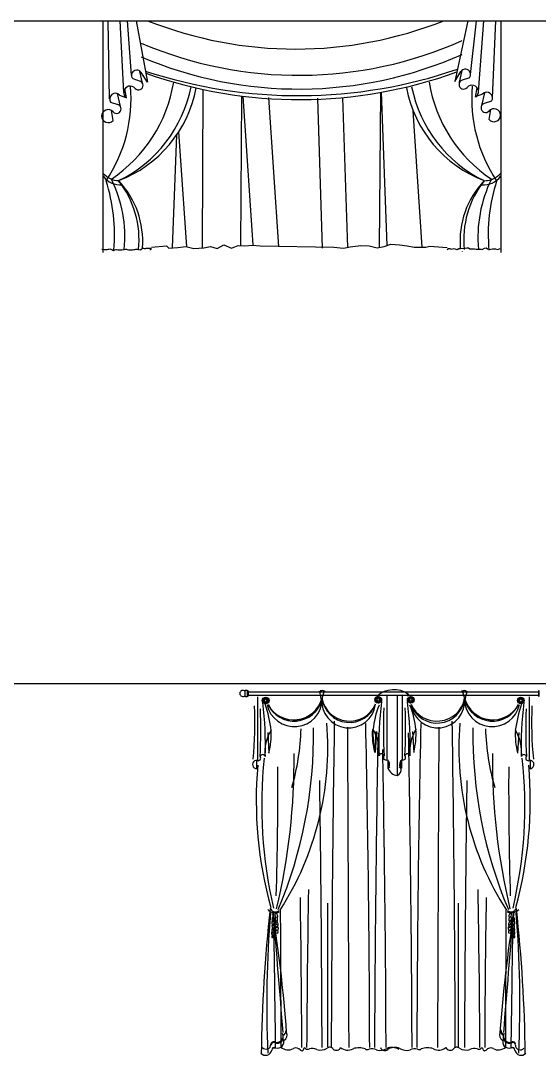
# Model space of a CAD drawing. Header units: inches. Extents: x 3.4 to 45.9, y 7.2 to 32.
# Drawn here: x 12.76 to 15.89, y 13.32 to 19.56 of the extents above; entities that cross this region are included whole.
import ezdxf

# ---------------------------------------------------------------- set-up
doc = ezdxf.new("R2010")
doc.units = ezdxf.units.IN
doc.header["$MEASUREMENT"] = 0
for name, color, linetype in [('02', 2, 'Continuous'), ('1', 1, 'Continuous'), ('4', 4, 'Continuous')]:
    doc.layers.add(name, color=color, linetype=linetype)

msp = doc.modelspace()

# ---------------------------------------------------------------- linework, layer by layer
at = {"layer": '02'}
for p, q in [((14.1329, 15.4908), (15.8838, 15.4908)), ((14.1331, 15.5108), (15.8841, 15.5108)), ((14.2502, 15.2664), (14.2576, 15.1413)), ((14.903, 15.2706), (14.8956, 15.1456)), ((14.9072, 15.2706), (14.8998, 15.1456)), ((15.1243, 15.2706), (15.1317, 15.1456)), ((15.7665, 15.2664), (15.7591, 15.1413)), ((14.1829, 15.0967), (14.1829, 15.0456)), ((14.9745, 15.101), (14.9745, 15.0498)), ((15.057, 15.101), (15.057, 15.0498)), ((15.8338, 15.0967), (15.8338, 15.0456))]:
    msp.add_line(p, q, dxfattribs=at)
for points in [[(14.1136, 15.5216), (14.1269, 15.5216), (14.1269, 15.4808), (14.1136, 15.4808)], [(14.1273, 15.5173), (14.133, 15.5173), (14.133, 15.4851), (14.1273, 15.4851)], [(15.8897, 15.5173), (15.8841, 15.5173), (15.8841, 15.4851), (15.8897, 15.4851)]]:
    msp.add_lwpolyline(points, close=True, dxfattribs=at)
for centre, radius, start, end in [((12.9964, 19.3223), 0.8074, 295.98818, 348.66314), ((15.9107, 19.3223), 0.8074, 191.33686, 244.01182), ((13.3631, 18.704), 0.1334, 217.44091, 274.23778), ((13.3569, 18.7298), 0.1334, 221.99556, 267.15437), ((15.5512, 18.704), 0.1334, 265.76222, 322.55909), ((15.5575, 18.7298), 0.1334, 272.84563, 318.00444), ((12.894, 18.2387), 0.5798, 354.25496, 38.10299), ((16.0131, 18.2387), 0.5798, 141.89701, 185.74504), ((14.1004, 15.5009), 0.0185, 44.37297, 315.62703), ((14.3484, 15.4434), 0.2266, 6.3567, 18.18874), ((14.5786, 15.4893), 0.029, 59.05474, 112.15379), ((14.6999, 15.4555), 0.1224, 150.30095, 176.80165), ((15.0121, 15.3716), 0.1521, 54.72938, 131.99948), ((15.0971, 15.4918), 0.00483, 125.27062, 54.72938), ((15.4381, 15.4893), 0.029, 67.84621, 120.94526), ((15.3168, 15.4555), 0.1224, 3.19835, 29.69905), ((15.6683, 15.4434), 0.2266, 161.81126, 173.6433), ((11.7575, 15.3293), 2.4157, 354.65671, 2.30619), ((13.3143, 15.1446), 0.9666, 7.88501, 17.7179), ((14.411, 15.469), 0.1683, 192.06086, 358.60865), ((14.7396, 15.4558), 0.1626, 174.28368, 352.65776), ((15.4738, 15.215), 0.592, 158.69628, 173.55577), ((14.5577, 15.215), 0.592, 6.44423, 21.30372), ((15.2771, 15.4558), 0.1626, 187.34224, 5.71632), ((15.6057, 15.469), 0.1683, 181.39135, 347.93914), ((16.7024, 15.1446), 0.9666, 162.2821, 172.11499), ((18.2592, 15.3293), 2.4157, 177.69381, 185.34329), ((12.8015, 15.1723), 1.8114, 327.27394, 4.71615), ((17.2152, 15.1723), 1.8114, 175.28385, 212.72606), ((14.4765, 15.1491), 0.2431, 147.74409, 186.83926), ((13.8336, 15.2523), 0.4381, 345.42357, 3.47368), ((11.8132, 15.2522), 2.7142, 337.10234, 0.86197), ((15.3196, 15.2565), 0.4381, 176.52632, 194.57643), ((15.3238, 15.2565), 0.4381, 176.52632, 194.57643), ((14.6809, 15.1533), 0.2431, 353.16074, 32.25591), ((15.3506, 15.1533), 0.2431, 147.74409, 186.83926), ((14.7077, 15.2565), 0.4381, 345.42357, 3.47368), ((18.2035, 15.2522), 2.7142, 179.13803, 202.89766), ((16.1831, 15.2523), 0.4381, 176.52632, 194.57643), ((15.5402, 15.1491), 0.2431, 353.16074, 32.25591), ((14.1932, 15.1101), 0.0151, 245.31185, 41.29867), ((14.2198, 15.1167), 0.0157, 12.72633, 167.27367), ((10.4803, 15.1069), 3.9296, 346.67064, 0.45556), ((14.9376, 15.1209), 0.0157, 12.72633, 167.27367), ((14.9642, 15.1144), 0.0151, 138.70133, 294.68815), ((15.0673, 15.1144), 0.0151, 245.31185, 41.29867), ((15.0939, 15.1209), 0.0157, 12.72633, 167.27367), ((19.5363, 15.1069), 3.9296, 179.54444, 193.32936), ((15.7969, 15.1167), 0.0157, 12.72633, 167.27367), ((15.8235, 15.1101), 0.0151, 138.70133, 294.68815), ((14.1827, 15.0729), 0.0239, 79.92839, 236.19726), ((14.2023, 15.0964), 0.0543, 232.84017, 249.09102), ((16.6126, 14.8555), 2.4316, 174.99102, 195.4235), ((16.9118, 14.8219), 2.6979, 173.85906, 193.20442), ((14.9564, 15.0751), 0.0291, 322.34247, 61.09399), ((14.9551, 15.1006), 0.0543, 290.90898, 307.15983), ((15.0764, 15.1006), 0.0543, 232.84017, 249.09102), ((15.0792, 15.0734), 0.0327, 123.79425, 209.46911), ((13.1049, 14.8219), 2.6979, 346.79558, 6.14094), ((13.4041, 14.8555), 2.4316, 344.5765, 5.00898), ((15.834, 15.0729), 0.0239, 303.80274, 100.07161), ((15.8144, 15.0964), 0.0543, 290.90898, 307.15983), ((15.0462, 15.0826), 0.0788, 204.57101, 260.40431), ((15.0059, 15.0482), 0.0511, 302.14768, 1.88777), ((23.0355, 13.2278), 8.8244, 173.66399, 179.37474), ((345.5377, 40.6095), 332.3077, 184.561982, 184.687169), ((-315.521, 40.6095), 332.3077, 355.312831, 355.438018), ((6.9811, 13.2278), 8.8244, 0.62526, 6.33601), ((20.9476, 13.6277), 6.7035, 175.32393, 182.54554), ((6.0422, 12.8541), 8.3438, 4.12903, 9.09103), ((23.9745, 12.8541), 8.3438, 170.90897, 175.87097), ((9.0691, 13.6277), 6.7035, 357.45446, 4.67607), ((715.0608, 23.309), 700.8351, 180.7569509, 180.8131506), ((-685.0441, 23.309), 700.8351, 359.1868494, 359.2430491), ((14.3297, 13.4398), 0.0378, 299.25739, 23.45518), ((15.687, 13.4398), 0.0378, 156.54482, 240.74261), ((14.3103, 13.398), 0.0378, 248.23649, 25.58167), ((15.7064, 13.398), 0.0378, 154.41833, 291.76351), ((14.2368, 13.3548), 0.038, 220.81725, 350.92086), ((14.2899, 13.3487), 0.0156, 65.98266, 179.44449), ((15.7268, 13.3487), 0.0156, 0.55551, 114.01734), ((15.7799, 13.3548), 0.038, 189.07914, 319.18275)]:
    msp.add_arc(centre, radius, start, end, dxfattribs=at)
at = {"layer": '1'}
for p, q in [((13.2572, 18.1622), (13.2572, 19.5622)), ((13.2572, 19.5622), (15.6572, 19.5622)), ((13.2959, 19.0902), (13.2877, 19.5622)), ((13.3809, 19.1278), (13.3591, 19.5619)), ((13.4281, 19.2325), (13.4043, 19.5622)), ((13.4564, 19.5622), (13.5236, 19.1904)), ((15.4579, 19.5622), (15.3798, 19.1959)), ((15.4753, 19.238), (15.51, 19.5622)), ((15.5225, 19.1333), (15.5552, 19.5619)), ((15.6075, 19.0957), (15.6266, 19.5622)), ((15.6572, 19.5622), (15.6572, 18.1622)), ((13.4944, 19.1857), (13.4784, 19.2552)), ((13.5236, 19.1904), (13.4868, 19.2493)), ((15.3798, 19.1959), (15.4166, 19.2548)), ((15.409, 19.1911), (15.425, 19.2606)), ((13.4351, 19.2125), (13.4794, 19.1978)), ((15.4683, 19.218), (15.424, 19.2033)), ((13.3612, 19.0439), (13.3431, 19.1222)), ((13.3977, 19.0957), (13.3886, 19.1517)), ((13.8563, 18.1905), (13.8606, 19.1471)), ((14.9256, 18.1936), (14.9338, 19.1298)), ((14.9717, 18.2054), (14.9366, 19.1303)), ((15.5057, 19.1012), (15.5148, 19.1571)), ((15.5422, 19.0493), (15.5603, 19.1276)), ((13.3019, 19.0707), (13.3462, 19.056)), ((14.089, 18.2039), (14.0932, 19.1079)), ((14.0994, 19.1071), (14.1595, 18.2068)), ((14.256, 19.0982), (14.3162, 18.1978)), ((14.5507, 19.0939), (14.5793, 18.189)), ((14.7028, 19.0983), (14.7315, 18.1934)), ((15.6015, 19.0762), (15.5572, 19.0614)), ((13.3167, 18.9602), (13.3071, 19.0198)), ((15.1835, 18.195), (15.1287, 19.0177)), ((15.5867, 18.9657), (15.5963, 19.0253)), ((13.6747, 18.1903), (13.7016, 18.8739)), ((13.7623, 18.1974), (13.7134, 18.8918)), ((13.2491, 18.1834), (13.2625, 18.1819)), ((13.2625, 18.1819), (13.2806, 18.1819)), ((13.2806, 18.1819), (13.2863, 18.1832)), ((13.2863, 18.1832), (13.2919, 18.1838)), ((13.2919, 18.1838), (13.2975, 18.185)), ((13.2975, 18.185), (13.3032, 18.1838)), ((13.3032, 18.1838), (13.3088, 18.1807)), ((13.3088, 18.1807), (13.3144, 18.1769)), ((13.3144, 18.1769), (13.3201, 18.1757)), ((13.3201, 18.1757), (13.3263, 18.18)), ((13.3263, 18.18), (13.3326, 18.1813)), ((13.3326, 18.1813), (13.3382, 18.1807)), ((13.3382, 18.1807), (13.3445, 18.18)), ((13.3445, 18.18), (13.3501, 18.1794)), ((13.3501, 18.1794), (13.3701, 18.1794)), ((13.3701, 18.1794), (13.3789, 18.1807)), ((13.3789, 18.1807), (13.3845, 18.1819)), ((13.3845, 18.1819), (13.3908, 18.1832)), ((13.3908, 18.1832), (13.397, 18.1832)), ((13.397, 18.1832), (13.4027, 18.1819)), ((13.4027, 18.1819), (13.4089, 18.1794)), ((13.4089, 18.1794), (13.4152, 18.1788)), ((13.4152, 18.1788), (13.4239, 18.1788)), ((13.4239, 18.1788), (13.434, 18.1794)), ((13.434, 18.1794), (13.4427, 18.1807)), ((13.4427, 18.1807), (13.4484, 18.1813)), ((13.4484, 18.1813), (13.454, 18.1825)), ((13.454, 18.1825), (13.4627, 18.1825)), ((13.4627, 18.1825), (13.4709, 18.1807)), ((13.4709, 18.1807), (13.4796, 18.1794)), ((13.4796, 18.1794), (13.4853, 18.1807)), ((13.4853, 18.1807), (13.494, 18.1888)), ((13.494, 18.1888), (13.4997, 18.19)), ((13.4997, 18.19), (13.5053, 18.1875)), ((13.5053, 18.1875), (13.5116, 18.1869)), ((13.5116, 18.1869), (13.5172, 18.19)), ((13.5172, 18.19), (13.5228, 18.1894)), ((13.5228, 18.1894), (13.5291, 18.1894)), ((13.5291, 18.1894), (13.5353, 18.19)), ((13.5353, 18.19), (13.5441, 18.19)), ((13.5397, 18.1794), (13.5391, 18.1782)), ((13.5482, 18.185), (13.5397, 18.1794)), ((13.5441, 18.19), (13.5453, 18.1844)), ((13.5484, 18.1949), (13.6388, 18.2029)), ((13.6388, 18.2029), (13.655, 18.1867)), ((13.653, 18.1887), (13.7077, 18.1928)), ((13.7077, 18.1928), (13.7564, 18.1988)), ((13.7564, 18.1988), (13.805, 18.1867)), ((13.805, 18.1867), (13.8638, 18.1907)), ((13.8638, 18.1907), (13.9044, 18.1988)), ((13.9044, 18.1988), (13.9449, 18.1867)), ((13.9449, 18.1867), (13.9855, 18.209)), ((13.9855, 18.209), (14.0321, 18.1887)), ((14.0321, 18.1887), (14.0726, 18.2049)), ((14.0726, 18.2049), (14.1132, 18.2029)), ((14.1132, 18.2029), (14.1578, 18.2069)), ((14.1578, 18.2069), (14.2044, 18.2029)), ((14.2044, 18.2029), (14.649, 18.1948)), ((14.649, 18.1948), (14.7078, 18.1887)), ((14.7078, 18.1887), (14.7483, 18.1968)), ((14.7483, 18.1968), (14.8132, 18.2049)), ((14.8132, 18.2049), (14.8618, 18.2029)), ((14.8618, 18.2029), (14.9105, 18.1907)), ((14.9105, 18.1907), (14.9531, 18.1988)), ((14.9531, 18.1988), (14.9936, 18.213)), ((14.9936, 18.213), (15.0463, 18.209)), ((15.0463, 18.209), (15.0929, 18.2029)), ((15.0929, 18.2029), (15.1335, 18.1948)), ((15.1335, 18.1948), (15.2042, 18.1951)), ((15.2042, 18.1951), (15.2288, 18.2009)), ((15.2288, 18.2009), (15.3336, 18.1938)), ((15.3422, 18.1849), (15.3331, 18.1783)), ((15.3513, 18.1849), (15.3422, 18.1849)), ((15.3605, 18.1808), (15.3513, 18.1849)), ((15.3696, 18.1858), (15.3605, 18.1808)), ((15.3812, 18.1825), (15.3696, 18.1858)), ((15.3936, 18.18), (15.3812, 18.1825)), ((15.4035, 18.1841), (15.3936, 18.18)), ((15.4134, 18.1849), (15.4035, 18.1841)), ((15.4234, 18.1866), (15.4134, 18.1849)), ((15.4333, 18.1849), (15.4234, 18.1866)), ((15.4424, 18.1866), (15.4333, 18.1849)), ((15.4523, 18.1891), (15.4424, 18.1866)), ((15.4615, 18.1883), (15.4523, 18.1891)), ((15.4706, 18.1825), (15.4615, 18.1883)), ((15.4797, 18.1833), (15.4706, 18.1825)), ((15.4888, 18.1833), (15.4797, 18.1833)), ((15.4995, 18.1825), (15.4888, 18.1833)), ((15.5086, 18.1816), (15.4995, 18.1825)), ((15.5418, 18.1816), (15.5086, 18.1816)), ((15.5459, 18.1816), (15.5583, 18.1883)), ((15.5583, 18.1883), (15.5683, 18.1907)), ((15.5683, 18.1907), (15.5774, 18.1841)), ((15.5774, 18.1841), (15.5873, 18.1816)), ((15.5873, 18.1816), (15.5964, 18.1833)), ((15.5964, 18.1833), (15.608, 18.1841)), ((15.608, 18.1841), (15.6171, 18.1841)), ((15.6171, 18.1841), (15.6262, 18.1849)), ((15.6262, 18.1849), (15.6353, 18.1808)), ((15.6353, 18.1808), (15.6428, 18.1822)), ((15.6444, 18.1825), (15.6535, 18.1874))]:
    msp.add_line(p, q, dxfattribs=at)
for points in [[(13.3563, 19.1128), (13.3941, 19.0984)], [(15.5471, 19.1183), (15.5093, 19.1039)]]:
    msp.add_lwpolyline(points, dxfattribs=at)
for centre, radius, start, end in [((13.4598, 19.2325), 0.0318, 32.02678, 219.00356), ((14.4366, 22.0656), 2.9558, 251.75881, 288.93082), ((14.4416, 21.8815), 2.7954, 250.61578, 289.87246), ((15.4436, 19.238), 0.0318, 320.99644, 147.97322), ((13.4707, 19.1717), 0.0275, 220.99665, 71.57932), ((15.4327, 19.1771), 0.0275, 108.42068, 319.00335), ((13.3303, 19.0902), 0.0344, 41.04944, 214.45814), ((13.0822, 19.2971), 0.7501, 290.93535, 349.18196), ((13.42, 19.1281), 0.0393, 40.53533, 235.30546), ((15.8249, 19.2971), 0.7501, 190.81804, 249.06465), ((15.4834, 19.1335), 0.0393, 304.69454, 139.46467), ((15.5731, 19.0957), 0.0344, 325.54186, 138.95056), ((13.3375, 19.0299), 0.0275, 220.99665, 71.57932), ((15.5659, 19.0353), 0.0275, 108.42068, 319.00335), ((13.287, 18.986), 0.0393, 40.99665, 319.00335), ((15.6164, 18.9915), 0.0393, 220.99665, 139.00335), ((12.9658, 18.2317), 0.53, 355.3563, 43.49975), ((15.9413, 18.2317), 0.53, 136.50025, 184.6437), ((19.9747, 18.2281), 4.5508, 180.7203, 180.75577)]:
    msp.add_arc(centre, radius, start, end, dxfattribs=at)
at = {"layer": '4'}
for p, q in [((3.7032, 19.5622), (24.0294, 19.5622)), ((3.7032, 15.5622), (24.0294, 15.5622)), ((14.1888, 15.4816), (14.1888, 15.0972)), ((14.9686, 15.4858), (14.9686, 15.1014)), ((15.031, 15.4858), (15.031, 15.0058)), ((15.0629, 15.4858), (15.0629, 15.1014)), ((15.8279, 15.4816), (15.8279, 15.0972)), ((14.614, 13.3675), (14.614, 14.2343)), ((15.4027, 13.3675), (15.4027, 14.2343)), ((14.2793, 14.0361), (14.2815, 14.0233)), ((14.2826, 14.0374), (14.2846, 14.0231)), ((15.7341, 14.0374), (15.7321, 14.0231)), ((15.7374, 14.0361), (15.7352, 14.0233)), ((14.2824, 13.3624), (14.2978, 13.3624)), ((15.7343, 13.3624), (15.7188, 13.3624))]:
    msp.add_line(p, q, dxfattribs=at)
for centre, radius in [((14.238, 15.4588), 0.0202), ((14.238, 15.4588), 0.0141), ((14.238, 15.4588), 0.00791), ((14.9178, 15.463), 0.0202), ((14.9178, 15.463), 0.0141), ((14.9178, 15.463), 0.00791), ((15.1137, 15.463), 0.0202), ((15.1137, 15.463), 0.0141), ((15.1137, 15.463), 0.00791), ((15.7787, 15.4588), 0.0202), ((15.7787, 15.4588), 0.0141), ((15.7787, 15.4588), 0.00791)]:
    msp.add_circle(centre, radius, dxfattribs=at)
for centre, radius, start, end in [((14.4196, 21.8195), 2.4282, 248.37364, 291.62636), ((14.4377, 21.6607), 2.4282, 246.95948, 293.9614), ((14.4377, 21.5777), 2.4282, 246.95948, 293.9614), ((12.8161, 19.3342), 0.8784, 303.93535, 350.62383), ((16.0909, 19.3342), 0.8784, 189.37617, 236.06465), ((12.5317, 19.0917), 0.8934, 326.27229, 4.85307), ((16.3754, 19.0917), 0.8934, 175.14693, 213.72771), ((12.2737, 18.2724), 1.0519, 354.84491, 17.89744), ((12.5939, 18.2552), 0.794, 354.70498, 26.1728), ((16.3132, 18.2552), 0.794, 153.8272, 185.29502), ((16.6334, 18.2724), 1.0519, 162.10256, 185.15509), ((14.2223, 15.46), 0.00248, 65.8137, 277.40614), ((12.2242, 15.1916), 2.0122, 357.9629, 7.26614), ((14.2238, 15.452), 0.00248, 95.8137, 307.40614), ((14.2251, 15.4677), 0.00248, 35.8137, 247.40614), ((14.2291, 15.4458), 0.00248, 125.8137, 337.40614), ((14.2313, 15.473), 0.00248, 5.8137, 217.40614), ((14.2368, 15.4431), 0.00248, 155.8137, 7.40614), ((14.2393, 15.4745), 0.00248, 335.8137, 187.40614), ((14.2448, 15.4446), 0.00248, 185.8137, 37.40614), ((14.2469, 15.4717), 0.00248, 305.8137, 157.40614), ((14.251, 15.4499), 0.00248, 215.8137, 67.40614), ((14.2522, 15.4656), 0.00248, 275.8137, 127.40614), ((14.4072, 15.5184), 0.1768, 208.67469, 344.79115), ((14.4072, 15.5188), 0.177, 208.80692, 344.65892), ((14.41, 15.5095), 0.1752, 205.71374, 343.33418), ((14.2537, 15.4575), 0.00248, 245.8137, 97.40614), ((14.7451, 15.5042), 0.1703, 190.90722, 336.45351), ((14.7438, 15.4935), 0.1673, 187.39609, 340.62341), ((14.8979, 15.4618), 0.00248, 82.59386, 294.1863), ((14.8994, 15.4698), 0.00248, 52.59386, 264.1863), ((14.9021, 15.4618), 0.00248, 82.59386, 294.1863), ((14.9036, 15.4698), 0.00248, 52.59386, 264.1863), ((14.9047, 15.476), 0.00248, 22.59386, 234.1863), ((14.9048, 15.4541), 0.00248, 112.59386, 324.1863), ((14.9068, 15.4488), 0.00248, 142.59386, 354.1863), ((14.9089, 15.476), 0.00248, 22.59386, 234.1863), ((14.911, 15.4488), 0.00248, 142.59386, 354.1863), ((14.9165, 15.4787), 0.00248, 352.59386, 204.1863), ((14.919, 15.4473), 0.00248, 172.59386, 24.1863), ((16.9332, 15.1959), 2.0122, 172.73386, 182.0371), ((14.9246, 15.4772), 0.00248, 322.59386, 174.1863), ((14.9267, 15.45), 0.00248, 202.59386, 54.1863), ((14.9308, 15.4719), 0.00248, 292.59386, 144.1863), ((14.932, 15.4562), 0.00248, 232.59386, 84.1863), ((14.9335, 15.4642), 0.00248, 262.59386, 114.1863), ((13.0983, 15.1959), 2.0122, 357.9629, 7.26614), ((15.098, 15.4642), 0.00248, 65.8137, 277.40614), ((15.0995, 15.4562), 0.00248, 95.8137, 307.40614), ((15.1007, 15.4719), 0.00248, 35.8137, 247.40614), ((15.1048, 15.45), 0.00248, 125.8137, 337.40614), ((15.1069, 15.4772), 0.00248, 5.8137, 217.40614), ((15.1125, 15.4473), 0.00248, 155.8137, 7.40614), ((15.1149, 15.4787), 0.00248, 335.8137, 187.40614), ((15.2716, 15.5042), 0.1703, 203.54649, 349.09278), ((15.2726, 15.4887), 0.1666, 199.47308, 352.65552), ((15.1205, 15.4488), 0.00248, 185.8137, 37.40614), ((15.1226, 15.476), 0.00248, 305.8137, 157.40614), ((15.1267, 15.4541), 0.00248, 215.8137, 67.40614), ((15.1279, 15.4698), 0.00248, 275.8137, 127.40614), ((15.1294, 15.4618), 0.00248, 245.8137, 97.40614), ((15.6095, 15.5188), 0.177, 195.34108, 331.19308), ((15.6095, 15.5184), 0.1768, 195.20885, 331.32531), ((15.6067, 15.5095), 0.1752, 196.66582, 334.28626), ((15.763, 15.4575), 0.00248, 82.59386, 294.1863), ((15.7645, 15.4656), 0.00248, 52.59386, 264.1863), ((15.7657, 15.4499), 0.00248, 112.59386, 324.1863), ((15.7697, 15.4717), 0.00248, 22.59386, 234.1863), ((15.7719, 15.4446), 0.00248, 142.59386, 354.1863), ((15.7774, 15.4745), 0.00248, 352.59386, 204.1863), ((15.7799, 15.4431), 0.00248, 172.59386, 24.1863), ((17.7925, 15.1916), 2.0122, 172.73386, 182.0371), ((15.7854, 15.473), 0.00248, 322.59386, 174.1863), ((15.7876, 15.4458), 0.00248, 202.59386, 54.1863), ((15.7916, 15.4677), 0.00248, 292.59386, 144.1863), ((15.7929, 15.452), 0.00248, 232.59386, 84.1863), ((15.7943, 15.46), 0.00248, 262.59386, 114.1863), ((11.4683, 15.2762), 2.7407, 356.73539, 2.78139), ((17.6891, 15.2804), 2.7407, 177.21861, 183.26461), ((12.3424, 15.2804), 2.7407, 356.73539, 2.78139), ((18.5483, 15.2762), 2.7407, 177.21861, 183.26461), ((179.9339, 12.7944), 165.301, 179.119744, 179.802281), ((-88.8637, 13.0913), 103.7299, 0.151078, 1.23094), ((118.8804, 13.0913), 103.7299, 178.76906, 179.848922), ((-149.9172, 12.7944), 165.301, 0.197719, 0.880256), ((12.999, 15.3367), 1.454, 343.88988, 358.07707), ((-824.9839, 10.8045), 839.7291, 0.1746935, 0.3066068), ((147.1514, 12.8385), 132.2575, 178.949535, 179.772001), ((-117.1347, 12.8385), 132.2575, 0.227999, 1.050465), ((855.0006, 10.8045), 839.7291, 179.6933932, 179.8253065), ((17.0177, 15.3367), 1.454, 181.92293, 196.11012), ((-88.7394, 13.0913), 103.7044, 0.15111, 1.144035), ((-6.6132, 14.9204), 20.925, 358.24323, 0.37785), ((51.431, 13.7684), 36.4042, 177.91997, 177.97718), ((36.6299, 14.9204), 20.925, 179.62215, 181.75677), ((-145.2898, 12.7861), 159.8694, 0.207395, 0.784816), ((175.3065, 12.7861), 159.8694, 179.215184, 179.792605), ((91.5249, 12.9631), 77.0405, 178.992797, 179.70122), ((-61.5082, 12.9631), 77.0405, 0.29878, 1.007203), ((-54.1528, 13.1423), 68.6094, 0.18583, 0.940603), ((84.1695, 13.1423), 68.6094, 179.059397, 179.81417), ((14.2967, 14.2403), 0.0627, 222.80766, 291.59075), ((14.297, 14.2152), 0.033, 194.15789, 313.89709), ((14.3257, 14.1671), 0.0317, 155.22722, 214.60935), ((-597.2745, 11.1798), 611.61, 0.2046971, 0.2823837), ((627.2912, 11.1798), 611.61, 179.7176163, 179.7953029), ((15.7197, 14.2152), 0.033, 226.10291, 345.84211), ((15.7199, 14.2403), 0.0627, 248.40925, 317.19234), ((15.691, 14.1671), 0.0317, 325.39065, 24.77278), ((14.3002, 14.1181), 0.0253, 151.99988, 230.19666), ((14.2959, 14.1382), 0.0198, 132.17818, 233.60305), ((14.2674, 14.1428), 0.0229, 325.67877, 52.78441), ((14.2684, 14.1186), 0.0229, 325.67877, 52.78441), ((14.3156, 14.1081), 0.0219, 151.7672, 250.9134), ((14.3303, 14.1298), 0.0358, 165.84343, 231.34498), ((14.3146, 14.1445), 0.02, 149.68982, 237.96843), ((14.2875, 14.1559), 0.023, 335.62038, 52.1247), ((14.2884, 14.1355), 0.0219, 314.21528, 47.01884), ((14.2912, 14.1061), 0.0219, 314.21528, 47.01884), ((15.7255, 14.1061), 0.0219, 132.98116, 225.78472), ((15.7292, 14.1559), 0.023, 127.8753, 204.37962), ((15.7282, 14.1355), 0.0219, 132.98116, 225.78472), ((15.701, 14.1081), 0.0219, 289.0866, 28.2328), ((15.6864, 14.1298), 0.0358, 308.65502, 14.15657), ((15.702, 14.1445), 0.02, 302.03157, 30.31018), ((15.7483, 14.1186), 0.0229, 127.21559, 214.32123), ((15.7493, 14.1428), 0.0229, 127.21559, 214.32123), ((15.7208, 14.1382), 0.0198, 306.39695, 47.82182), ((15.7165, 14.1181), 0.0253, 309.80334, 28.00012), ((14.2873, 14.0548), 0.0137, 138.5533, 254.05617), ((14.3047, 14.0736), 0.0296, 160.7882, 228.68956), ((14.3038, 14.0963), 0.0282, 157.23824, 229.13069), ((14.2573, 14.0941), 0.0323, 339.20145, 36.52338), ((14.2634, 14.0742), 0.0259, 330.60576, 35.05356), ((14.2641, 14.0544), 0.0259, 330.60576, 35.05356), ((14.3216, 14.0878), 0.0253, 158.11807, 229.37451), ((14.3051, 14.0614), 0.00838, 284.00844, 257.12042), ((14.2957, 14.0824), 0.0198, 311.6208, 42.85802), ((15.721, 14.0824), 0.0198, 137.14198, 228.3792), ((15.7116, 14.0614), 0.00838, 282.87958, 255.99156), ((15.6951, 14.0878), 0.0253, 310.62549, 21.88193), ((15.7526, 14.0544), 0.0259, 144.94644, 209.39424), ((15.7594, 14.0941), 0.0323, 143.47662, 200.79855), ((15.7533, 14.0742), 0.0259, 144.94644, 209.39424), ((15.7129, 14.0963), 0.0282, 310.86931, 22.76176), ((15.712, 14.0736), 0.0296, 311.31044, 19.2118), ((15.7294, 14.0548), 0.0137, 285.94383, 41.4467), ((14.283, 14.0333), 0.00882, 304.29726, 227.23696), ((15.7337, 14.0333), 0.00882, 312.76304, 235.70274), ((14.3055, 13.4325), 0.0378, 248.23649, 25.58167), ((14.3071, 13.4278), 0.0378, 248.23649, 25.58167), ((14.3234, 13.4691), 0.0378, 297.86318, 354.94735), ((15.6933, 13.4691), 0.0378, 188.41086, 242.13682), ((15.6953, 13.4737), 0.0378, 185.16446, 239.7791), ((15.7096, 13.4278), 0.0378, 154.41833, 291.76351), ((15.7111, 13.4325), 0.0378, 154.41833, 291.76351), ((14.2402, 13.3836), 0.0294, 220.49113, 359.44449), ((14.2852, 13.3832), 0.0156, 65.98266, 179.44449), ((14.2868, 13.3785), 0.0156, 65.98266, 179.44449), ((14.3733, 13.4138), 0.0644, 227.21539, 299.9735), ((14.6249, 13.3403), 0.0255, 34.18648, 130.29596), ((15.3918, 13.3403), 0.0255, 49.70404, 145.81352), ((15.6434, 13.4138), 0.0644, 240.0265, 312.78461), ((15.7299, 13.3785), 0.0156, 0.55551, 114.01734), ((15.7315, 13.3832), 0.0156, 0.55551, 114.01734), ((15.775, 13.3789), 0.0294, 180.55551, 319.50887), ((14.4203, 13.3258), 0.0354, 38.93558, 114.75075), ((14.4564, 13.357), 0.0123, 226.22455, 332.44957), ((14.4727, 13.3549), 0.00655, 19.81865, 213.90014), ((14.4919, 13.3775), 0.0242, 237.27784, 294.25633), ((14.519, 13.3012), 0.0569, 61.46019, 107.56423), ((14.5673, 13.4283), 0.08, 254.66398, 300.92358), ((14.6648, 13.374), 0.0271, 225.82032, 340.14805), ((14.734, 13.4121), 0.0644, 227.21539, 299.9735), ((14.8017, 13.2539), 0.1084, 69.55841, 109.11031), ((14.8526, 13.3758), 0.0242, 237.27784, 294.25633), ((14.8797, 13.2995), 0.0569, 61.46019, 107.56423), ((14.928, 13.4266), 0.08, 254.66398, 300.92358), ((14.9565, 13.3723), 0.0271, 199.85195, 314.17968), ((15.0001, 13.2823), 0.0818, 59.68684, 112.21117), ((15.0166, 13.2823), 0.0818, 67.78883, 120.31316), ((15.0887, 13.4266), 0.08, 239.07642, 285.33602), ((15.137, 13.2995), 0.0569, 72.43577, 118.53981), ((15.1641, 13.3758), 0.0242, 245.74367, 302.72216), ((15.215, 13.2539), 0.1084, 70.88969, 110.44159), ((15.2827, 13.4121), 0.0644, 240.0265, 312.78461), ((15.3519, 13.374), 0.0271, 199.85195, 314.17968), ((15.4494, 13.4283), 0.08, 239.07642, 285.33602), ((15.4977, 13.3012), 0.0569, 72.43577, 118.53981), ((15.5248, 13.3775), 0.0242, 245.74367, 302.72216), ((15.544, 13.3549), 0.00655, 326.09986, 160.18135), ((15.5603, 13.357), 0.0123, 207.55043, 313.77545), ((15.5964, 13.3258), 0.0354, 65.24925, 141.06442)]:
    msp.add_arc(centre, radius, start, end, dxfattribs=at)

doc.saveas('drawing.dxf')
